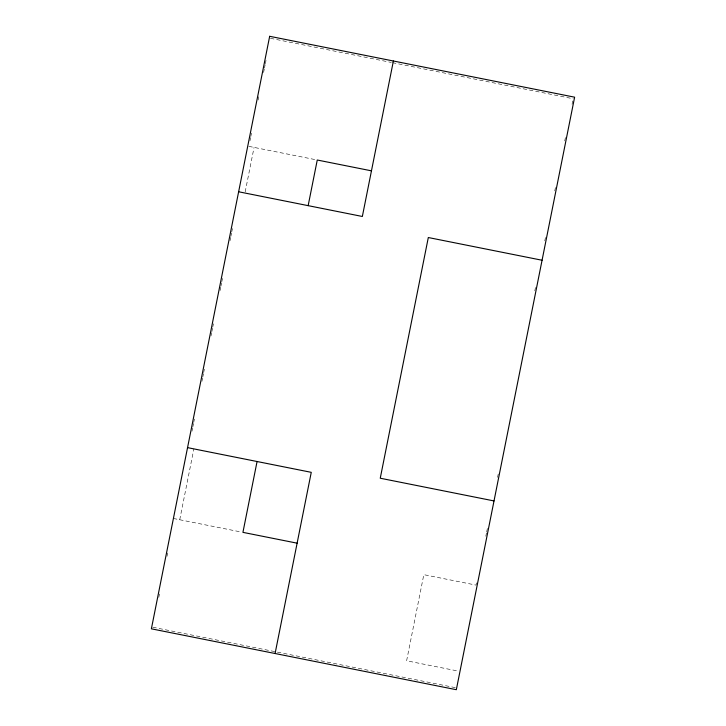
<?xml version="1.0" encoding="UTF-8"?>
<svg xmlns="http://www.w3.org/2000/svg" width="726" height="726" viewBox="0 0 726 726"><rect width="100%" height="100%" fill="white"/><g stroke="black" fill="none" stroke-linecap="round" stroke-linejoin="round"><path stroke-width="0.54" stroke-dasharray="3.63 2.72" d="M158.803 597.344L159.475 594.022M166.989 556.361L167.652 553.04M191.973 431.244L192.635 427.923M192.853 426.815L193.515 423.485M193.742 422.378L194.405 419.056M201.919 381.395L202.581 378.074M202.808 376.966L203.471 373.645M203.688 372.538L204.351 369.216M210.985 335.984L211.647 332.662M211.874 331.555L212.536 328.234M212.754 327.127L213.417 323.805M220.051 290.572L220.722 287.251M220.94 286.144L221.602 282.822M221.82 281.715L222.492 278.394M230.006 240.733L230.668 237.411M230.895 236.304L231.558 232.973M231.775 231.866L232.438 228.545M249.944 140.844L250.606 137.541M250.824 136.434L251.486 133.13M258.093 100.052L258.755 96.749M263.592 72.491L264.255 69.179M264.473 68.081L265.135 64.768M265.353 63.67L266.015 60.358M179.73 519.743L193.869 448.895M245.17 191.954L254.064 147.405M476.51 582.878L476.065 585.102L423.812 574.665L406.614 660.778L457.761 670.987M485.821 536.242L486.484 532.911M486.701 531.804L487.373 528.474M497.564 477.39L498.236 474.06M534.808 290.845L535.479 287.514M544.79 240.878L545.453 237.547M554.764 190.911L555.426 187.58M564.737 140.944L565.4 137.613M572.052 104.299L572.723 100.968M270.417 38.306L391.296 62.436M392.403 62.663L573.159 98.745M248.846 146.362L317.262 160.019M173.405 518.482L241.822 532.14M152.841 627.255L455.583 687.694"/><path stroke-width="1.09" d="M257.068 461.518L242.929 532.358L297.125 543.175M308.151 205.658L317.262 160.019L371.458 170.837M275.09 653.518L311.263 472.336L187.553 447.633M393.392 61.002L362.347 216.475L238.636 191.773M542.068 260.244L428.313 237.529L380.252 478.225L494.007 500.931M269.673 36.3L151.38 628.816L456.327 689.7L574.62 97.184L269.673 36.3"/></g></svg>
